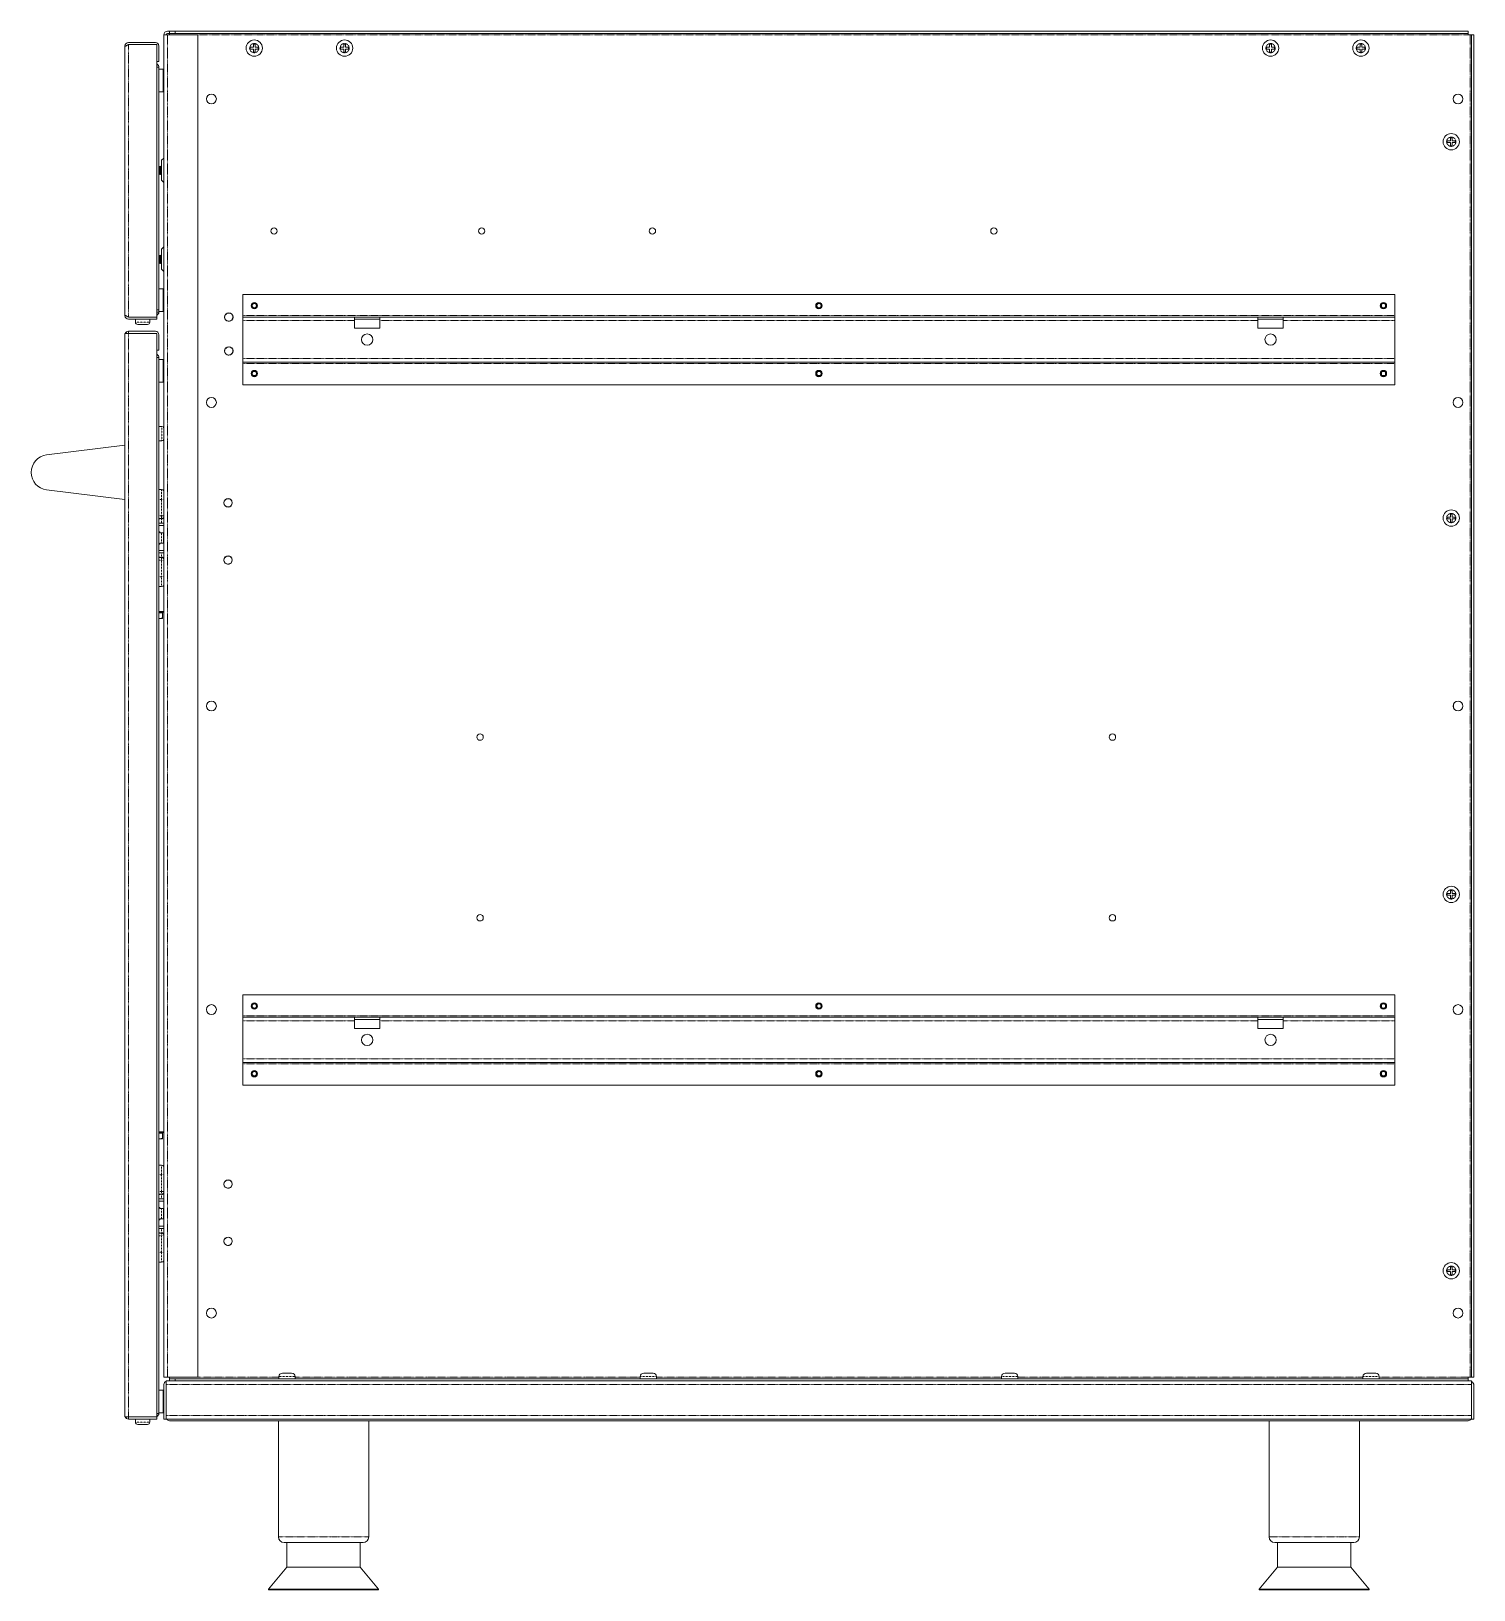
# Model space of a CAD drawing. Header units: millimetres. Extents: x 27602 to 523849, y 322139 to 568360.
# Drawn here: x 382146 to 414085, y 396533 to 431033 of the extents above; entities that cross this region are included whole.
import ezdxf

# ---------------------------------------------------------------- set-up
doc = ezdxf.new("R2010")
doc.units = ezdxf.units.MM
doc.linetypes.add('PHANTOM', pattern=[20, 10, -2, 2, -2, 2, -2])

msp = doc.modelspace()

# ---------------------------------------------------------------- linework, layer by layer
at = {"color": 7, "lineweight": 13, "ltscale": 0.03937}
for p, q in [((385085, 401237), (385085, 430954)), ((385335, 431033), (413960, 431033)), ((385335, 430985), (413960, 430985)), ((385835, 430954), (385835, 401237)), ((414037, 430954), (414037, 401237)), ((414085, 430954), (414085, 401237)), ((384223, 430704), (384223, 424737)), ((384926, 424706), (384926, 430735)), ((384973, 430235), (384973, 424865)), ((386835, 425206), (412335, 425206)), ((386835, 424706), (389304, 424706)), ((389866, 424706), (409304, 424706)), ((409866, 424706), (412335, 424706)), ((386835, 423785), (386835, 424627)), ((412335, 423785), (412335, 424627)), ((384223, 424313), (384223, 400391)), ((384926, 424344), (384926, 400360)), ((384973, 423813), (384973, 400439)), ((386835, 423706), (412335, 423706)), ((386835, 423206), (412335, 423206)), ((382489, 421654), (384223, 421867)), ((384223, 421867), (384223, 420667)), ((384223, 420667), (382489, 420880)), ((386835, 409706), (412335, 409706)), ((386835, 409206), (389304, 409206)), ((389866, 409206), (409304, 409206)), ((409866, 409206), (412335, 409206)), ((386835, 408285), (386835, 409127)), ((412335, 408285), (412335, 409127)), ((386835, 408206), (412335, 408206)), ((386835, 407706), (412335, 407706)), ((385164, 401158), (413989, 401158)), ((385335, 401206), (413960, 401206)), ((385335, 401158), (413960, 401158)), ((385133, 400312), (414037, 400312)), ((385212, 400277), (413958, 400277)), ((387620, 397703), (387620, 400277)), ((389620, 397703), (389620, 400277)), ((409551, 397703), (409551, 400277)), ((411551, 397703), (411551, 400277)), ((387745, 397578), (389495, 397578)), ((409676, 397578), (411426, 397578)), ((387807, 397033), (388620, 397033)), ((388620, 397033), (389432, 397033)), ((409738, 397033), (410551, 397033)), ((410551, 397033), (411363, 397033)), ((387401, 396549), (388620, 396549)), ((387401, 396533), (388620, 396533)), ((388620, 396549), (389838, 396549)), ((388620, 396533), (389838, 396533)), ((409332, 396549), (410551, 396549)), ((409332, 396533), (410551, 396533)), ((410551, 396549), (411769, 396549)), ((410551, 396533), (411769, 396533))]:
    msp.add_line(p, q, dxfattribs=at)
at = {"color": 7, "lineweight": 13, "ltscale": 0.001975}
for p, q in [((385085, 430954), (385164, 430954)), ((386835, 424706), (386835, 424627)), ((389304, 424706), (389304, 424627)), ((389866, 424706), (389866, 424627)), ((409304, 424706), (409304, 424627)), ((409866, 424706), (409866, 424627)), ((412335, 424706), (412335, 424627)), ((384302, 424344), (384223, 424344)), ((386835, 423785), (386835, 423706)), ((412335, 423706), (412335, 423785)), ((386835, 409206), (386835, 409127)), ((389304, 409206), (389304, 409127)), ((389866, 409206), (389866, 409127)), ((409304, 409206), (409304, 409127)), ((409866, 409206), (409866, 409127)), ((412335, 409206), (412335, 409127)), ((386835, 408285), (386835, 408206)), ((412335, 408206), (412335, 408285)), ((385085, 401237), (385164, 401237)), ((385133, 401158), (385133, 401079)), ((414037, 401158), (414037, 401079)), ((384302, 400360), (384223, 400360)), ((385133, 400391), (385133, 400312)), ((385133, 400391), (385133, 400312)), ((414037, 400391), (414037, 400312))]:
    msp.add_line(p, q, dxfattribs=at)
at = {"color": 7, "lineweight": 13, "ltscale": 0.00115}
for p, q in [((385210, 431033), (385164, 431033)), ((385210, 430985), (385164, 430985)), ((414006, 430954), (413960, 430954)), ((414006, 401237), (413960, 401237))]:
    msp.add_line(p, q, dxfattribs=at)
at = {"color": 7, "linetype": 'PHANTOM', "lineweight": 13, "ltscale": 0.03937}
for p, q in [((385164, 401237), (385164, 430954)), ((385210, 430954), (413960, 430954)), ((414006, 401237), (414006, 430954)), ((384302, 430735), (384302, 424706)), ((386835, 424737), (412335, 424737)), ((386835, 424627), (389304, 424627)), ((389866, 424627), (409304, 424627)), ((409866, 424627), (412335, 424627)), ((384302, 424344), (384302, 400360)), ((386835, 423785), (412335, 423785)), ((386835, 423675), (412335, 423675)), ((386835, 409237), (412335, 409237)), ((386835, 409127), (389304, 409127)), ((389866, 409127), (409304, 409127)), ((409866, 409127), (412335, 409127)), ((386835, 408285), (412335, 408285)), ((386835, 408175), (412335, 408175)), ((385835, 401237), (387631, 401237)), ((387991, 401237), (395631, 401237)), ((395991, 401237), (403631, 401237)), ((403991, 401237), (411631, 401237)), ((411991, 401237), (413960, 401237)), ((385133, 401079), (414037, 401079)), ((385133, 400391), (414037, 400391)), ((387620, 397703), (389620, 397703)), ((409551, 397703), (411551, 397703))]:
    msp.add_line(p, q, dxfattribs=at)
at = {"color": 7, "lineweight": 13, "ltscale": 0.016775}
for p, q in [((385164, 430954), (385835, 430954)), ((385835, 401237), (385164, 401237))]:
    msp.add_line(p, q, dxfattribs=at)
at = {"color": 7, "lineweight": 13, "ltscale": 0.003125}
for p, q in [((385210, 431033), (385335, 431033)), ((385210, 430985), (385335, 430985)), ((385335, 401206), (385210, 401206)), ((385335, 401158), (385210, 401158))]:
    msp.add_line(p, q, dxfattribs=at)
at = {"color": 7, "lineweight": 13, "ltscale": 0.0012}
for p, q in [((385210, 431033), (385210, 430985)), ((385335, 431033), (385335, 430985)), ((413960, 431033), (413960, 430985)), ((414085, 430954), (414037, 430954)), ((384926, 430360), (384974, 430360)), ((384926, 424658), (384926, 424706)), ((384973, 424817), (384973, 424865)), ((384302, 424392), (384302, 424344)), ((384926, 423969), (384974, 423969)), ((414085, 401237), (414037, 401237)), ((385210, 401158), (385210, 401206)), ((385335, 401158), (385335, 401206)), ((413960, 401158), (413960, 401206)), ((413989, 401158), (414037, 401158)), ((413989, 401158), (414037, 401158)), ((384302, 400312), (384302, 400360)), ((384926, 400312), (384926, 400360)), ((385133, 400312), (385085, 400312)), ((414037, 400312), (414085, 400312))]:
    msp.add_line(p, q, dxfattribs=at)
at = {"color": 7, "lineweight": 13, "ltscale": 0.000774954}
for p, q in [((385210, 430985), (385210, 430954)), ((413006, 431033), (413037, 431033)), ((413960, 430985), (413960, 430954)), ((414037, 430954), (414006, 430954)), ((384223, 424344), (384223, 424313)), ((384223, 424344), (384223, 424313)), ((386835, 423675), (386835, 423706)), ((412335, 423675), (412335, 423706)), ((414037, 401237), (414006, 401237))]:
    msp.add_line(p, q, dxfattribs=at)
at = {"color": 7, "lineweight": 13, "ltscale": 0.000775014}
for p, q in [((385664, 431033), (385633, 431033)), ((386835, 424706), (386835, 424737)), ((412335, 424706), (412335, 424737)), ((386835, 409206), (386835, 409237)), ((412335, 409206), (412335, 409237)), ((385133, 401158), (385164, 401158)), ((385133, 401158), (385164, 401158))]:
    msp.add_line(p, q, dxfattribs=at)
at = {"color": 7, "lineweight": 13, "ltscale": 3.16604e-05}
msp.add_line((385931, 431033), (385929, 431033), dxfattribs=at)
at = {"color": 7, "lineweight": 13, "ltscale": 4.68615e-06}
msp.add_line((390320, 431033), (390320, 431033), dxfattribs=at)
at = {"color": 7, "lineweight": 13, "ltscale": 2.88365e-05}
msp.add_line((412740, 431033), (412741, 431033), dxfattribs=at)
at = {"color": 7, "lineweight": 13, "ltscale": 0.001925}
msp.add_line((413960, 430954), (414037, 430954), dxfattribs=at)
at = {"color": 7, "lineweight": 13, "ltscale": 0.000426766}
for p, q in [((384223, 430704), (384240, 430704)), ((384223, 424737), (384240, 424737)), ((384973, 400439), (384956, 400439))]:
    msp.add_line(p, q, dxfattribs=at)
at = {"color": 7, "lineweight": 13, "ltscale": 0.014813}
for p, q in [((384302, 430783), (384895, 430783)), ((384302, 430735), (384895, 430735)), ((384895, 424392), (384302, 424392)), ((384895, 424344), (384302, 424344))]:
    msp.add_line(p, q, dxfattribs=at)
at = {"color": 7, "lineweight": 13, "ltscale": 0.015588}
for p, q in [((384302, 430735), (384926, 430735)), ((384926, 424706), (384302, 424706)), ((384926, 424658), (384302, 424658)), ((384302, 424344), (384926, 424344)), ((384302, 400360), (384926, 400360)), ((384302, 400312), (384926, 400312))]:
    msp.add_line(p, q, dxfattribs=at)
at = {"color": 7, "lineweight": 13, "ltscale": 0.0086}
for p, q in [((384974, 430704), (384974, 430360)), ((384974, 424313), (384974, 423969))]:
    msp.add_line(p, q, dxfattribs=at)
at = {"color": 7, "lineweight": 13, "ltscale": 0.000999991}
for p, q in [((386998, 430678), (386998, 430638)), ((387173, 430638), (387173, 430678)), ((388998, 430678), (388998, 430638)), ((389105, 430746), (389065, 430746)), ((389065, 430571), (389105, 430571)), ((389173, 430638), (389173, 430678)), ((409498, 430678), (409498, 430638)), ((409673, 430638), (409673, 430678)), ((411498, 430678), (411498, 430638)), ((411605, 430746), (411565, 430746)), ((411565, 430571), (411605, 430571)), ((411673, 430638), (411673, 430678)), ((413498, 428606), (413498, 428566)), ((413605, 428673), (413565, 428673)), ((413565, 428498), (413605, 428498)), ((413673, 428566), (413673, 428606)), ((413605, 420343), (413565, 420343)), ((413565, 420168), (413605, 420168)), ((413498, 411946), (413498, 411906)), ((413605, 412013), (413565, 412013)), ((413673, 411906), (413673, 411946)), ((413565, 411838), (413605, 411838)), ((413605, 403683), (413565, 403683)), ((413565, 403508), (413605, 403508))]:
    msp.add_line(p, q, dxfattribs=at)
at = {"color": 7, "lineweight": 13, "ltscale": 0.001687}
for p, q in [((387065, 430678), (386998, 430678)), ((386998, 430638), (387065, 430638)), ((387065, 430638), (387065, 430571)), ((387173, 430678), (387105, 430678)), ((387105, 430638), (387173, 430638)), ((387105, 430571), (387105, 430638)), ((389065, 430678), (388998, 430678)), ((388998, 430638), (389065, 430638)), ((389065, 430638), (389065, 430571)), ((389173, 430678), (389105, 430678)), ((389105, 430638), (389173, 430638)), ((389105, 430571), (389105, 430638)), ((409565, 430678), (409498, 430678)), ((409498, 430638), (409565, 430638)), ((409565, 430638), (409565, 430571)), ((409673, 430678), (409605, 430678)), ((409605, 430638), (409673, 430638)), ((409605, 430571), (409605, 430638)), ((411565, 430678), (411498, 430678)), ((411498, 430638), (411565, 430638)), ((411565, 430638), (411565, 430571)), ((411673, 430678), (411605, 430678)), ((411605, 430638), (411673, 430638)), ((411605, 430571), (411605, 430638)), ((413565, 428673), (413565, 428606)), ((413605, 428606), (413605, 428673)), ((413673, 428606), (413605, 428606)), ((413605, 428566), (413673, 428566)), ((413565, 420236), (413565, 420168)), ((413673, 420276), (413605, 420276)), ((413605, 420236), (413673, 420236)), ((413605, 420168), (413605, 420236)), ((413673, 411946), (413605, 411946)), ((413605, 411906), (413673, 411906)), ((413673, 403616), (413605, 403616)), ((413605, 403576), (413673, 403576))]:
    msp.add_line(p, q, dxfattribs=at)
at = {"color": 7, "lineweight": 13, "ltscale": 0.001688}
for p, q in [((387065, 430746), (387065, 430678)), ((387105, 430678), (387105, 430746)), ((389065, 430746), (389065, 430678)), ((389105, 430678), (389105, 430746)), ((409565, 430746), (409565, 430678)), ((409605, 430678), (409605, 430746)), ((411565, 430746), (411565, 430678)), ((411605, 430678), (411605, 430746)), ((413565, 428606), (413498, 428606)), ((413498, 428566), (413565, 428566)), ((413565, 428566), (413565, 428498)), ((413605, 428498), (413605, 428566)), ((413565, 420276), (413498, 420276)), ((413498, 420236), (413565, 420236)), ((413565, 420343), (413565, 420276)), ((413605, 420276), (413605, 420343)), ((413565, 411946), (413498, 411946)), ((413565, 412013), (413565, 411946)), ((413605, 411946), (413605, 412013)), ((413498, 411906), (413565, 411906)), ((413565, 411906), (413565, 411838)), ((413605, 411838), (413605, 411906)), ((413565, 403683), (413565, 403616)), ((413605, 403616), (413605, 403683)), ((413565, 403616), (413498, 403616)), ((413498, 403576), (413565, 403576)), ((413565, 403576), (413565, 403508)), ((413605, 403508), (413605, 403576))]:
    msp.add_line(p, q, dxfattribs=at)
at = {"color": 7, "lineweight": 13, "ltscale": 0.001}
for p, q in [((387105, 430746), (387065, 430746)), ((387065, 430571), (387105, 430571)), ((409605, 430746), (409565, 430746)), ((409565, 430571), (409605, 430571)), ((413498, 420276), (413498, 420236)), ((413673, 420236), (413673, 420276))]:
    msp.add_line(p, q, dxfattribs=at)
at = {"color": 7, "lineweight": 13, "ltscale": 0.001188}
for p, q in [((384973, 430235), (384926, 430235)), ((384926, 424865), (384973, 424865)), ((384973, 424817), (384926, 424817)), ((384973, 423813), (384926, 423813))]:
    msp.add_line(p, q, dxfattribs=at)
at = {"color": 7, "lineweight": 13, "ltscale": 0.002325}
for p, q in [((385066, 430190), (384973, 430190)), ((385066, 429690), (384973, 429690)), ((385066, 425331), (384973, 425331)), ((385066, 424831), (384973, 424831)), ((384973, 423767), (385066, 423767)), ((384973, 423267), (385066, 423267)), ((384973, 423267), (385066, 423267)), ((384973, 400954), (385066, 400954)), ((384973, 400454), (385066, 400454)), ((384973, 400454), (385066, 400454))]:
    msp.add_line(p, q, dxfattribs=at)
at = {"color": 7, "lineweight": 13, "ltscale": 0.00625}
for p, q in [((385066, 430190), (385066, 429940)), ((385066, 429690), (385066, 429940)), ((385066, 425331), (385066, 425081)), ((385066, 424831), (385066, 425081))]:
    msp.add_line(p, q, dxfattribs=at)
at = {"color": 7, "lineweight": 13, "ltscale": 0.001888}
for p, q in [((385028, 428176), (385085, 428226)), ((385028, 428176), (385085, 428226)), ((385028, 427732), (385085, 427683)), ((385028, 426207), (385085, 426257)), ((385028, 426207), (385085, 426257)), ((385028, 426207), (385085, 426257)), ((385028, 425763), (385085, 425714))]:
    msp.add_line(p, q, dxfattribs=at)
at = {"color": 7, "lineweight": 13, "ltscale": 0.005547}
for p, q in [((385028, 428176), (385028, 427954)), ((385028, 427732), (385028, 427954)), ((385028, 426207), (385028, 425985)), ((385028, 425763), (385028, 425985))]:
    msp.add_line(p, q, dxfattribs=at)
at = {"color": 7, "lineweight": 13, "ltscale": 1.24954e-05}
for p, q in [((384974, 428048), (384973, 428048)), ((384974, 426079), (384973, 426079))]:
    msp.add_line(p, q, dxfattribs=at)
at = {"color": 7, "lineweight": 13, "ltscale": 0.000463468}
msp.add_line((384982, 427861), (384973, 427877), dxfattribs=at)
at = {"color": 7, "lineweight": 13, "ltscale": 7.20712e-06}
msp.add_line((384974, 428048), (384974, 428048), dxfattribs=at)
at = {"color": 7, "lineweight": 13, "ltscale": 0.000501508}
for p, q in [((384984, 428031), (384974, 428048)), ((385028, 426062), (385018, 426079))]:
    msp.add_line(p, q, dxfattribs=at)
at = {"color": 7, "lineweight": 13, "ltscale": 7.1225e-06}
for p, q in [((384982, 427861), (384983, 427860)), ((385026, 427861), (385027, 427860)), ((384982, 425892), (384983, 425891)), ((385026, 425892), (385027, 425891))]:
    msp.add_line(p, q, dxfattribs=at)
at = {"color": 7, "lineweight": 13, "ltscale": 5.00416e-05}
for p, q in [((384985, 427860), (384983, 427860)), ((384985, 425891), (384983, 425891))]:
    msp.add_line(p, q, dxfattribs=at)
at = {"color": 7, "lineweight": 13, "ltscale": 0.000488669}
for p, q in [((384993, 428048), (384984, 428031)), ((384993, 426079), (384984, 426062))]:
    msp.add_line(p, q, dxfattribs=at)
at = {"color": 7, "lineweight": 13, "ltscale": 0.000487991}
for p, q in [((384995, 427877), (384985, 427861)), ((384995, 425908), (384985, 425892))]:
    msp.add_line(p, q, dxfattribs=at)
at = {"color": 7, "lineweight": 13, "ltscale": 7.82762e-06}
for p, q in [((384993, 428048), (384994, 428048)), ((384993, 426079), (384994, 426079))]:
    msp.add_line(p, q, dxfattribs=at)
at = {"color": 7, "lineweight": 13, "ltscale": 4.99815e-05}
for p, q in [((384996, 428048), (384994, 428048)), ((385007, 427860), (385005, 427860)), ((385018, 428048), (385016, 428048)), ((384996, 426079), (384994, 426079)), ((385018, 426079), (385016, 426079)), ((385007, 425891), (385005, 425891))]:
    msp.add_line(p, q, dxfattribs=at)
at = {"color": 7, "lineweight": 13, "ltscale": 0.00050156}
for p, q in [((385004, 427861), (384994, 427878)), ((385028, 428031), (385018, 428048)), ((384984, 426062), (384974, 426079)), ((385006, 426062), (384996, 426079))]:
    msp.add_line(p, q, dxfattribs=at)
at = {"color": 7, "lineweight": 13, "ltscale": 7.45426e-06}
for p, q in [((384996, 428048), (384996, 428048)), ((384996, 426079), (384996, 426079))]:
    msp.add_line(p, q, dxfattribs=at)
at = {"color": 7, "lineweight": 13, "ltscale": 0.000501612}
for p, q in [((385006, 428031), (384996, 428048)), ((385004, 425892), (384994, 425909))]:
    msp.add_line(p, q, dxfattribs=at)
at = {"color": 7, "lineweight": 13, "ltscale": 7.03789e-06}
for p, q in [((385004, 427861), (385005, 427860)), ((385004, 425892), (385005, 425891))]:
    msp.add_line(p, q, dxfattribs=at)
at = {"color": 7, "lineweight": 13, "ltscale": 0.000488267}
msp.add_line((385015, 428048), (385006, 428031), dxfattribs=at)
at = {"color": 7, "lineweight": 13, "ltscale": 0.000488147}
for p, q in [((385017, 427877), (385007, 427861)), ((385017, 425908), (385007, 425892))]:
    msp.add_line(p, q, dxfattribs=at)
at = {"color": 7, "lineweight": 13, "ltscale": 8.12244e-06}
msp.add_line((385007, 427861), (385007, 427860), dxfattribs=at)
at = {"color": 7, "lineweight": 13, "ltscale": 7.91245e-06}
for p, q in [((385015, 428048), (385016, 428048)), ((385018, 428048), (385018, 428048)), ((385015, 426079), (385016, 426079)), ((385018, 426079), (385018, 426079))]:
    msp.add_line(p, q, dxfattribs=at)
at = {"color": 7, "lineweight": 13, "ltscale": 0.000501552}
msp.add_line((385026, 427861), (385016, 427878), dxfattribs=at)
at = {"color": 7, "lineweight": 13, "ltscale": 3.74862e-05}
for p, q in [((385028, 427860), (385027, 427860)), ((385028, 425891), (385027, 425891))]:
    msp.add_line(p, q, dxfattribs=at)
at = {"color": 7, "lineweight": 13, "ltscale": 2.47087e-05}
msp.add_line((385028, 428032), (385028, 428031), dxfattribs=at)
at = {"color": 7, "lineweight": 13, "ltscale": 1.49723e-05}
msp.add_line((385028, 428030), (385028, 428031), dxfattribs=at)
at = {"color": 7, "lineweight": 13, "ltscale": 7.24583e-06}
msp.add_line((384974, 426079), (384974, 426079), dxfattribs=at)
at = {"color": 7, "lineweight": 13, "ltscale": 0.000488215}
msp.add_line((385015, 426079), (385006, 426062), dxfattribs=at)
at = {"color": 7, "lineweight": 13, "ltscale": 0.000463386}
msp.add_line((384982, 425892), (384973, 425908), dxfattribs=at)
at = {"color": 7, "lineweight": 13, "ltscale": 8.08213e-06}
msp.add_line((385007, 425892), (385007, 425891), dxfattribs=at)
at = {"color": 7, "lineweight": 13, "ltscale": 0.0005015}
msp.add_line((385026, 425892), (385016, 425909), dxfattribs=at)
at = {"color": 7, "lineweight": 13, "ltscale": 2.47608e-05}
msp.add_line((385028, 426063), (385028, 426062), dxfattribs=at)
at = {"color": 7, "lineweight": 13, "ltscale": 1.50277e-05}
msp.add_line((385028, 426061), (385028, 426062), dxfattribs=at)
at = {"color": 7, "lineweight": 13, "ltscale": 0.011725}
for p, q in [((386835, 424737), (386835, 425206)), ((412335, 424737), (412335, 425206)), ((386835, 423206), (386835, 423675)), ((412335, 423206), (412335, 423675)), ((386835, 409237), (386835, 409706)), ((412335, 409237), (412335, 409706)), ((386835, 407706), (386835, 408175)), ((412335, 407706), (412335, 408175))]:
    msp.add_line(p, q, dxfattribs=at)
at = {"color": 7, "lineweight": 13, "ltscale": 0.000171031}
msp.add_line((384223, 424737), (384230, 424737), dxfattribs=at)
at = {"color": 7, "lineweight": 13, "ltscale": 0.000184827}
for p, q in [((386452, 424768), (386457, 424763)), ((386452, 424018), (386457, 424013)), ((386434, 420657), (386440, 420652)), ((386434, 419390), (386440, 419385)), ((386434, 405577), (386440, 405572)), ((386434, 404310), (386440, 404305))]:
    msp.add_line(p, q, dxfattribs=at)
at = {"color": 7, "lineweight": 13, "ltscale": 0.014063}
for p, q in [((389866, 424706), (389304, 424706)), ((409866, 424706), (409304, 424706)), ((389866, 424658), (389304, 424658)), ((389866, 424456), (389304, 424456)), ((409866, 424658), (409304, 424658)), ((409866, 424456), (409304, 424456)), ((389866, 409206), (389304, 409206)), ((409866, 409206), (409304, 409206)), ((389866, 409158), (389304, 409158)), ((389866, 408956), (389304, 408956)), ((409866, 409158), (409304, 409158)), ((409866, 408956), (409304, 408956))]:
    msp.add_line(p, q, dxfattribs=at)
at = {"color": 7, "lineweight": 13, "ltscale": 0.000726774}
msp.add_line((384240, 424362), (384263, 424344), dxfattribs=at)
at = {"color": 7, "lineweight": 13, "ltscale": 0.00165}
for p, q in [((384454, 424658), (384454, 424592)), ((384773, 424658), (384773, 424592)), ((384973, 422285), (385039, 422285)), ((384973, 421966), (385039, 421966)), ((384454, 400312), (384454, 400246)), ((384773, 400312), (384773, 400246))]:
    msp.add_line(p, q, dxfattribs=at)
at = {"color": 7, "linetype": 'PHANTOM', "lineweight": 13, "ltscale": 0.003987}
for p, q in [((384454, 424592), (384613, 424592)), ((384454, 400246), (384613, 400246))]:
    msp.add_line(p, q, dxfattribs=at)
at = {"color": 7, "lineweight": 13, "ltscale": 0.002737}
for p, q in [((384504, 424542), (384613, 424542)), ((384504, 400196), (384613, 400196))]:
    msp.add_line(p, q, dxfattribs=at)
at = {"color": 7, "linetype": 'PHANTOM', "lineweight": 13, "ltscale": 2.93762e-05}
for p, q in [((384613, 424592), (384614, 424592)), ((384613, 400246), (384614, 400246))]:
    msp.add_line(p, q, dxfattribs=at)
at = {"color": 7, "lineweight": 13, "ltscale": 2.01849e-05}
for p, q in [((384613, 424542), (384614, 424542)), ((384613, 400196), (384614, 400196))]:
    msp.add_line(p, q, dxfattribs=at)
at = {"color": 7, "linetype": 'PHANTOM', "lineweight": 13, "ltscale": 0.003958}
for p, q in [((384614, 424592), (384773, 424592)), ((384614, 400246), (384773, 400246))]:
    msp.add_line(p, q, dxfattribs=at)
at = {"color": 7, "lineweight": 13, "ltscale": 0.002717}
for p, q in [((384614, 424542), (384723, 424542)), ((384614, 400196), (384723, 400196))]:
    msp.add_line(p, q, dxfattribs=at)
at = {"color": 7, "lineweight": 13, "ltscale": 0.004275}
for p, q in [((389304, 424627), (389304, 424456)), ((389866, 424627), (389866, 424456)), ((409304, 424627), (409304, 424456)), ((409866, 424627), (409866, 424456)), ((389304, 409127), (389304, 408956)), ((389866, 409127), (389866, 408956)), ((409304, 409127), (409304, 408956)), ((409866, 409127), (409866, 408956))]:
    msp.add_line(p, q, dxfattribs=at)
at = {"color": 7, "lineweight": 13, "ltscale": 0.0125}
for p, q in [((385066, 423767), (385066, 423267)), ((385066, 400954), (385066, 400454))]:
    msp.add_line(p, q, dxfattribs=at)
at = {"color": 7, "linetype": 'PHANTOM', "lineweight": 13, "ltscale": 0.007975}
msp.add_line((385039, 421966), (385039, 422285), dxfattribs=at)
at = {"color": 7, "lineweight": 13, "ltscale": 0.001487}
for p, q in [((384973, 420888), (385033, 420888)), ((384973, 420243), (385033, 420243)), ((385033, 419383), (384973, 419383)), ((384973, 418738), (385033, 418738)), ((384973, 405935), (385033, 405935)), ((384973, 405290), (385033, 405290)), ((385033, 404430), (384973, 404430)), ((384973, 403785), (385033, 403785))]:
    msp.add_line(p, q, dxfattribs=at)
at = {"color": 7, "linetype": 'PHANTOM', "lineweight": 13, "ltscale": 0.001487}
for p, q in [((384973, 420669), (385033, 420669)), ((384973, 420306), (385033, 420306)), ((385033, 420236), (384973, 420236)), ((385033, 419390), (384973, 419390)), ((385033, 419321), (384973, 419321)), ((384973, 418957), (385033, 418957)), ((384973, 405717), (385033, 405717)), ((384973, 405353), (385033, 405353)), ((385033, 405283), (384973, 405283)), ((385033, 404438), (384973, 404438)), ((385033, 404368), (384973, 404368)), ((384973, 404004), (385033, 404004))]:
    msp.add_line(p, q, dxfattribs=at)
at = {"color": 7, "linetype": 'PHANTOM', "lineweight": 13, "ltscale": 0.005469}
for p, q in [((385033, 420669), (385033, 420888)), ((385033, 418738), (385033, 418957)), ((385033, 405717), (385033, 405935)), ((385033, 403785), (385033, 404004))]:
    msp.add_line(p, q, dxfattribs=at)
at = {"color": 7, "linetype": 'PHANTOM', "lineweight": 13, "ltscale": 0.009094}
for p, q in [((385033, 420669), (385033, 420306)), ((385033, 419321), (385033, 418957)), ((385033, 405717), (385033, 405353)), ((385033, 404368), (385033, 404004))]:
    msp.add_line(p, q, dxfattribs=at)
at = {"color": 7, "linetype": 'PHANTOM', "lineweight": 13, "ltscale": 0.001313}
for p, q in [((385033, 420669), (385085, 420669)), ((385085, 420306), (385033, 420306)), ((385033, 419321), (385085, 419321)), ((385033, 418957), (385085, 418957)), ((385033, 405717), (385085, 405717)), ((385085, 405353), (385033, 405353)), ((385033, 404368), (385085, 404368)), ((385033, 404004), (385085, 404004))]:
    msp.add_line(p, q, dxfattribs=at)
at = {"color": 7, "linetype": 'PHANTOM', "lineweight": 13, "ltscale": 0.001562}
msp.add_line((385033, 420243), (385033, 420306), dxfattribs=at)
at = {"color": 7, "linetype": 'PHANTOM', "lineweight": 13, "ltscale": 0.000183045}
msp.add_line((385033, 420243), (385033, 420236), dxfattribs=at)
at = {"color": 7, "linetype": 'PHANTOM', "lineweight": 13, "ltscale": 0.002367}
for p, q in [((385033, 420236), (385033, 420141)), ((385033, 419485), (385033, 419390)), ((385033, 405283), (385033, 405188)), ((385033, 404532), (385033, 404438))]:
    msp.add_line(p, q, dxfattribs=at)
at = {"color": 7, "lineweight": 13, "ltscale": 0.0028}
for p, q in [((385085, 420141), (384973, 420141)), ((384973, 420091), (385085, 420091)), ((385085, 419535), (384973, 419535)), ((385085, 419485), (384973, 419485)), ((385085, 405188), (384973, 405188)), ((384973, 405138), (385085, 405138)), ((385085, 404582), (384973, 404582)), ((385085, 404532), (384973, 404532))]:
    msp.add_line(p, q, dxfattribs=at)
at = {"color": 7, "lineweight": 13, "ltscale": 0.000483956}
for p, q in [((384973, 419948), (384992, 419948)), ((384992, 419678), (384973, 419678)), ((384973, 404995), (384992, 404995)), ((384992, 404725), (384973, 404725))]:
    msp.add_line(p, q, dxfattribs=at)
at = {"color": 7, "lineweight": 13, "ltscale": 0.000524986}
msp.add_line((384992, 419948), (384992, 419927), dxfattribs=at)
at = {"color": 7, "lineweight": 13, "ltscale": 0.00207}
for p, q in [((384992, 419927), (385075, 419927)), ((385075, 419699), (384992, 419699)), ((384992, 404974), (385075, 404974)), ((385075, 404746), (384992, 404746))]:
    msp.add_line(p, q, dxfattribs=at)
at = {"color": 7, "linetype": 'PHANTOM', "lineweight": 13, "ltscale": 0.0057}
for p, q in [((385033, 419927), (385033, 419699)), ((385033, 404974), (385033, 404746))]:
    msp.add_line(p, q, dxfattribs=at)
at = {"color": 7, "lineweight": 13, "ltscale": 0.0057}
for p, q in [((385075, 419927), (385075, 419699)), ((385075, 404974), (385075, 404746))]:
    msp.add_line(p, q, dxfattribs=at)
at = {"color": 7, "lineweight": 13, "ltscale": 0.000525016}
msp.add_line((384992, 419699), (384992, 419678), dxfattribs=at)
at = {"color": 7, "linetype": 'PHANTOM', "lineweight": 13, "ltscale": 0.000183015}
msp.add_line((385033, 419390), (385033, 419383), dxfattribs=at)
at = {"color": 7, "linetype": 'PHANTOM', "lineweight": 13, "ltscale": 0.001563}
for p, q in [((385033, 419383), (385033, 419321)), ((385033, 405290), (385033, 405353)), ((385033, 404430), (385033, 404368))]:
    msp.add_line(p, q, dxfattribs=at)
at = {"color": 7, "lineweight": 13, "ltscale": 0.000494529}
for p, q in [((384973, 418190), (384993, 418190)), ((384973, 406673), (384993, 406673))]:
    msp.add_line(p, q, dxfattribs=at)
at = {"color": 7, "lineweight": 13, "ltscale": 0.001437}
for p, q in [((384973, 418163), (385031, 418163)), ((384973, 406646), (385031, 406646))]:
    msp.add_line(p, q, dxfattribs=at)
at = {"color": 7, "lineweight": 13, "ltscale": 0.002097}
for p, q in [((385057, 418159), (384973, 418159)), ((385057, 406642), (384973, 406642))]:
    msp.add_line(p, q, dxfattribs=at)
at = {"color": 7, "lineweight": 13, "ltscale": 9.84612e-05}
msp.add_line((384987, 418163), (384987, 418159), dxfattribs=at)
at = {"color": 7, "lineweight": 13, "ltscale": 0.000871793}
for p, q in [((384993, 418190), (385028, 418190)), ((384993, 406673), (385028, 406673))]:
    msp.add_line(p, q, dxfattribs=at)
at = {"color": 7, "lineweight": 13, "ltscale": 6.90857e-06}
for p, q in [((384993, 418190), (384993, 418190)), ((384993, 406673), (384993, 406673))]:
    msp.add_line(p, q, dxfattribs=at)
at = {"color": 7, "lineweight": 13, "ltscale": 0.000870592}
for p, q in [((384996, 418174), (385031, 418174)), ((384996, 406657), (385031, 406657))]:
    msp.add_line(p, q, dxfattribs=at)
at = {"color": 7, "lineweight": 13, "ltscale": 0.000885819}
msp.add_line((385031, 418163), (385065, 418172), dxfattribs=at)
at = {"color": 7, "lineweight": 13, "ltscale": 0.000517477}
for p, q in [((385039, 418190), (385059, 418190)), ((385039, 406673), (385059, 406673))]:
    msp.add_line(p, q, dxfattribs=at)
at = {"color": 7, "lineweight": 13, "ltscale": 7.01775e-05}
msp.add_line((385049, 418188), (385046, 418187), dxfattribs=at)
at = {"color": 7, "lineweight": 13, "ltscale": 0.000149658}
msp.add_line((385046, 418170), (385052, 418171), dxfattribs=at)
at = {"color": 7, "linetype": 'PHANTOM', "lineweight": 13, "ltscale": 0.000416747}
msp.add_line((385052, 418171), (385049, 418188), dxfattribs=at)
at = {"color": 7, "lineweight": 13, "ltscale": 0.002815}
for p, q in [((385057, 418046), (385057, 418159)), ((385057, 406529), (385057, 406642))]:
    msp.add_line(p, q, dxfattribs=at)
at = {"color": 7, "lineweight": 13, "ltscale": 0.00021903}
for p, q in [((385059, 418190), (385068, 418190)), ((385059, 406673), (385068, 406673))]:
    msp.add_line(p, q, dxfattribs=at)
at = {"color": 7, "lineweight": 13, "ltscale": 1.98267e-06}
msp.add_line((385059, 418190), (385059, 418190), dxfattribs=at)
at = {"color": 7, "linetype": 'PHANTOM', "lineweight": 13, "ltscale": 0.000415368}
msp.add_line((385059, 418190), (385064, 418174), dxfattribs=at)
at = {"color": 7, "lineweight": 13, "ltscale": 0.000218789}
for p, q in [((385064, 418174), (385072, 418174)), ((385064, 406657), (385072, 406657))]:
    msp.add_line(p, q, dxfattribs=at)
at = {"color": 7, "lineweight": 13, "ltscale": 0.000195112}
for p, q in [((385072, 418174), (385065, 418172)), ((385072, 406657), (385065, 406655))]:
    msp.add_line(p, q, dxfattribs=at)
at = {"color": 7, "linetype": 'PHANTOM', "lineweight": 13, "ltscale": 0.000415307}
msp.add_line((385072, 418174), (385068, 418190), dxfattribs=at)
at = {"color": 7, "lineweight": 13, "ltscale": 0.000415293}
msp.add_line((385072, 418174), (385068, 418190), dxfattribs=at)
at = {"color": 7, "lineweight": 13, "ltscale": 0.002092}
for p, q in [((384973, 418034), (385057, 418034)), ((384973, 406517), (385057, 406517))]:
    msp.add_line(p, q, dxfattribs=at)
at = {"color": 7, "lineweight": 13, "ltscale": 0.000309982}
msp.add_line((385057, 418034), (385057, 418046), dxfattribs=at)
at = {"color": 7, "lineweight": 13, "ltscale": 0.001921}
msp.add_line((413633, 416057), (413633, 416134), dxfattribs=at)
at = {"color": 7, "lineweight": 13, "ltscale": 0.000774999}
for p, q in [((386835, 408175), (386835, 408206)), ((412335, 408175), (412335, 408206)), ((385210, 401237), (385210, 401206)), ((413960, 401237), (413960, 401206)), ((384223, 400391), (384223, 400360)), ((384223, 400391), (384223, 400360))]:
    msp.add_line(p, q, dxfattribs=at)
at = {"color": 7, "lineweight": 13, "ltscale": 9.84462e-05}
msp.add_line((384987, 406646), (384987, 406642), dxfattribs=at)
at = {"color": 7, "lineweight": 13, "ltscale": 0.000885815}
msp.add_line((385031, 406646), (385065, 406655), dxfattribs=at)
at = {"color": 7, "lineweight": 13, "ltscale": 7.01812e-05}
msp.add_line((385049, 406671), (385046, 406670), dxfattribs=at)
at = {"color": 7, "lineweight": 13, "ltscale": 0.000149655}
msp.add_line((385046, 406653), (385052, 406655), dxfattribs=at)
at = {"color": 7, "linetype": 'PHANTOM', "lineweight": 13, "ltscale": 0.000416777}
msp.add_line((385052, 406655), (385049, 406671), dxfattribs=at)
at = {"color": 7, "lineweight": 13, "ltscale": 0.000309967}
msp.add_line((385057, 406517), (385057, 406529), dxfattribs=at)
at = {"color": 7, "lineweight": 13, "ltscale": 1.9825e-06}
msp.add_line((385059, 406673), (385059, 406673), dxfattribs=at)
at = {"color": 7, "linetype": 'PHANTOM', "lineweight": 13, "ltscale": 0.000415354}
msp.add_line((385059, 406673), (385064, 406657), dxfattribs=at)
at = {"color": 7, "linetype": 'PHANTOM', "lineweight": 13, "ltscale": 0.000415292}
msp.add_line((385072, 406657), (385068, 406673), dxfattribs=at)
at = {"color": 7, "lineweight": 13, "ltscale": 0.000415322}
msp.add_line((385072, 406657), (385068, 406673), dxfattribs=at)
at = {"color": 7, "linetype": 'PHANTOM', "lineweight": 13, "ltscale": 0.000183023}
msp.add_line((385033, 405290), (385033, 405283), dxfattribs=at)
at = {"color": 7, "lineweight": 13, "ltscale": 0.000524994}
for p, q in [((384992, 404995), (384992, 404974)), ((384992, 404746), (384992, 404725))]:
    msp.add_line(p, q, dxfattribs=at)
at = {"color": 7, "linetype": 'PHANTOM', "lineweight": 13, "ltscale": 0.00018303}
msp.add_line((385033, 404438), (385033, 404430), dxfattribs=at)
at = {"color": 7, "lineweight": 13, "ltscale": 0.000999999}
for p, q in [((413498, 403616), (413498, 403576)), ((413673, 403576), (413673, 403616))]:
    msp.add_line(p, q, dxfattribs=at)
at = {"color": 7, "linetype": 'PHANTOM', "lineweight": 13, "ltscale": 0.004469}
for p, q in [((387810, 401253), (387631, 401253)), ((395810, 401253), (395631, 401253)), ((403810, 401253), (403631, 401253)), ((411810, 401253), (411631, 401253))]:
    msp.add_line(p, q, dxfattribs=at)
at = {"color": 7, "lineweight": 13, "ltscale": 0.001175}
for p, q in [((387631, 401206), (387631, 401253)), ((387991, 401206), (387991, 401253)), ((395631, 401206), (395631, 401253)), ((395991, 401206), (395991, 401253)), ((403631, 401206), (403631, 401253)), ((403991, 401206), (403991, 401253)), ((411631, 401206), (411631, 401253)), ((411991, 401206), (411991, 401253))]:
    msp.add_line(p, q, dxfattribs=at)
at = {"color": 7, "lineweight": 13, "ltscale": 0.002532}
for p, q in [((387810, 401331), (387709, 401331)), ((395810, 401331), (395709, 401331)), ((403810, 401331), (403709, 401331)), ((411810, 401331), (411709, 401331))]:
    msp.add_line(p, q, dxfattribs=at)
at = {"color": 7, "lineweight": 13, "ltscale": 1.75416e-05}
for p, q in [((387811, 401331), (387810, 401331)), ((395811, 401331), (395810, 401331)), ((411811, 401331), (411810, 401331))]:
    msp.add_line(p, q, dxfattribs=at)
at = {"color": 7, "linetype": 'PHANTOM', "lineweight": 13, "ltscale": 3.09982e-05}
for p, q in [((387811, 401253), (387810, 401253)), ((395811, 401253), (395810, 401253)), ((403811, 401253), (403810, 401253)), ((411811, 401253), (411810, 401253))]:
    msp.add_line(p, q, dxfattribs=at)
at = {"color": 7, "lineweight": 13, "ltscale": 0.00255}
for p, q in [((387913, 401331), (387811, 401331)), ((395913, 401331), (395811, 401331)), ((403913, 401331), (403811, 401331)), ((411913, 401331), (411811, 401331))]:
    msp.add_line(p, q, dxfattribs=at)
at = {"color": 7, "linetype": 'PHANTOM', "lineweight": 13, "ltscale": 0.0045}
for p, q in [((387991, 401253), (387811, 401253)), ((395991, 401253), (395811, 401253)), ((403991, 401253), (403811, 401253)), ((411991, 401253), (411811, 401253))]:
    msp.add_line(p, q, dxfattribs=at)
at = {"color": 7, "lineweight": 13, "ltscale": 1.76617e-05}
msp.add_line((403811, 401331), (403810, 401331), dxfattribs=at)
at = {"color": 7, "lineweight": 13, "ltscale": 0.019175}
msp.add_line((385085, 401079), (385085, 400312), dxfattribs=at)
at = {"color": 7, "lineweight": 13, "ltscale": 0.0172}
for p, q in [((385133, 400391), (385133, 401079)), ((414037, 400391), (414037, 401079))]:
    msp.add_line(p, q, dxfattribs=at)
at = {"color": 7, "lineweight": 13, "ltscale": 0.0045}
for p, q in [((387811, 401206), (387631, 401206)), ((387991, 401206), (387811, 401206)), ((395811, 401206), (395631, 401206)), ((395991, 401206), (395811, 401206)), ((403811, 401206), (403631, 401206)), ((403991, 401206), (403811, 401206)), ((411811, 401206), (411631, 401206)), ((411991, 401206), (411811, 401206))]:
    msp.add_line(p, q, dxfattribs=at)
at = {"color": 7, "lineweight": 13, "ltscale": 0.01875}
msp.add_line((414085, 401062), (414085, 400312), dxfattribs=at)
at = {"color": 7, "lineweight": 13, "ltscale": 0.000726765}
msp.add_line((384263, 400360), (384240, 400342), dxfattribs=at)
at = {"color": 7, "lineweight": 13, "ltscale": 0.00017055}
msp.add_line((384973, 400439), (384966, 400439), dxfattribs=at)
at = {"color": 7, "linetype": 'PHANTOM', "lineweight": 13, "ltscale": 9.61184e-07}
msp.add_line((387620, 397703), (387620, 397703), dxfattribs=at)
at = {"color": 7, "lineweight": 13, "ltscale": 0.013625}
for p, q in [((387807, 397578), (387807, 397033)), ((389432, 397578), (389432, 397033)), ((409738, 397578), (409738, 397033)), ((411363, 397578), (411363, 397033))]:
    msp.add_line(p, q, dxfattribs=at)
at = {"color": 7, "linetype": 'PHANTOM', "lineweight": 13, "ltscale": 1.08133e-06}
msp.add_line((409551, 397703), (409551, 397703), dxfattribs=at)
at = {"color": 7, "lineweight": 13, "ltscale": 0.0158}
for p, q in [((387807, 397033), (387401, 396549)), ((389432, 397033), (389838, 396549)), ((409738, 397033), (409332, 396549)), ((411363, 397033), (411769, 396549))]:
    msp.add_line(p, q, dxfattribs=at)
at = {"color": 7, "lineweight": 13, "ltscale": 0.000396248}
for p, q in [((387401, 396549), (387401, 396533)), ((389838, 396549), (389838, 396533)), ((409332, 396549), (409332, 396533)), ((411769, 396549), (411769, 396533))]:
    msp.add_line(p, q, dxfattribs=at)
at = {"color": 7, "lineweight": 13, "ltscale": 0.03937}
for points in [[(384240, 430704), (384258, 430715), (384272, 430722), (384302, 430735)], [(384973, 428040), (384976, 427995), (384977, 427954)], [(384979, 427954), (384976, 428023), (384974, 428047), (384974, 428048), (384974, 428048)], [(384977, 427954), (384979, 427896), (384981, 427865), (384982, 427861), (384982, 427861)], [(384985, 427860), (384984, 427860), (384984, 427861), (384984, 427861), (384984, 427863), (384981, 427895), (384981, 427904)], [(384991, 427913), (384988, 427987), (384985, 428022), (384984, 428030), (384984, 428031)], [(384994, 427878), (384994, 427879), (384993, 427885), (384991, 427913)], [(384994, 428048), (384994, 428048), (384994, 428048), (384994, 428048), (384994, 428048), (384994, 428046), (384996, 428019), (384999, 427954)], [(385001, 427954), (384999, 428013), (384997, 428043), (384996, 428048), (384996, 428048)], [(385007, 427860), (385007, 427860), (385006, 427861), (385006, 427862), (385004, 427877), (385001, 427954)], [(385001, 427904), (385003, 427866), (385004, 427861), (385004, 427861)], [(385016, 427878), (385016, 427878), (385016, 427880), (385015, 427890), (385011, 427950), (385008, 428011), (385006, 428029), (385006, 428031)], [(385016, 428048), (385016, 428048), (385016, 428048), (385016, 428048), (385016, 428048), (385016, 428046), (385018, 428019), (385021, 427954)], [(385023, 427954), (385020, 428032), (385018, 428047), (385018, 428048), (385018, 428048)], [(385021, 427954), (385024, 427879), (385026, 427862), (385026, 427861), (385026, 427861)], [(385028, 427861), (385027, 427868), (385025, 427914), (385023, 427954)], [(384979, 425985), (384976, 426054), (384974, 426078), (384974, 426079), (384974, 426079)], [(384994, 426079), (384994, 426079), (384994, 426079), (384994, 426079), (384994, 426079), (384994, 426077), (384996, 426050), (384999, 425985)], [(385001, 425985), (384999, 426044), (384997, 426074), (384996, 426079), (384996, 426079)], [(385016, 426079), (385016, 426079), (385016, 426079), (385016, 426079), (385016, 426079), (385016, 426077), (385018, 426050), (385021, 425985)], [(385023, 425985), (385020, 426063), (385018, 426078), (385018, 426079), (385018, 426079)], [(384973, 426071), (384976, 426026), (384977, 425985)], [(384977, 425985), (384979, 425927), (384981, 425896), (384982, 425892), (384982, 425892)], [(384985, 425891), (384984, 425891), (384984, 425892), (384984, 425892), (384984, 425894), (384981, 425926), (384981, 425935)], [(384991, 425944), (384988, 426018), (384985, 426053), (384984, 426061), (384984, 426062)], [(384994, 425909), (384994, 425910), (384993, 425916), (384991, 425944)], [(385007, 425891), (385007, 425891), (385006, 425892), (385006, 425893), (385004, 425908), (385001, 425985)], [(385001, 425935), (385003, 425897), (385004, 425892), (385004, 425892)], [(385016, 425909), (385016, 425909), (385016, 425911), (385015, 425921), (385011, 425981), (385008, 426042), (385006, 426060), (385006, 426062)], [(385021, 425985), (385024, 425910), (385026, 425893), (385026, 425892), (385026, 425892)], [(385028, 425892), (385027, 425899), (385025, 425945), (385023, 425985)], [(384302, 424706), (384272, 424720), (384258, 424727), (384240, 424737)], [(386430, 424720), (386429, 424704), (386431, 424689), (386435, 424674), (386441, 424661), (386452, 424646), (386464, 424634), (386478, 424625), (386493, 424619), (386509, 424615), (386523, 424615)], [(386523, 424615), (386537, 424616), (386551, 424619), (386564, 424625), (386576, 424633), (386591, 424647), (386599, 424659), (386608, 424679), (386612, 424699), (386612, 424716), (386608, 424732), (386602, 424746), (386596, 424757), (386588, 424767), (386577, 424776), (386561, 424786), (386547, 424791), (386528, 424794), (386523, 424794)], [(386523, 423865), (386537, 423866), (386551, 423869), (386564, 423875), (386576, 423883), (386591, 423897), (386599, 423909), (386608, 423929), (386612, 423949), (386612, 423966), (386608, 423982), (386602, 423996), (386596, 424007), (386588, 424017), (386577, 424026), (386561, 424036), (386547, 424041), (386528, 424044), (386523, 424044)], [(386430, 423970), (386429, 423954), (386431, 423939), (386435, 423924), (386441, 423911), (386452, 423896), (386464, 423884), (386478, 423875), (386493, 423869), (386509, 423865), (386523, 423865)], [(386412, 420609), (386411, 420593), (386413, 420578), (386417, 420563), (386424, 420550), (386434, 420536), (386447, 420524), (386460, 420515), (386475, 420508), (386491, 420504), (386505, 420504)], [(386505, 420504), (386520, 420505), (386533, 420508), (386547, 420514), (386559, 420522), (386574, 420536), (386582, 420548), (386591, 420568), (386595, 420588), (386594, 420605), (386591, 420621), (386585, 420635), (386578, 420646), (386565, 420661), (386559, 420665), (386543, 420675), (386529, 420680), (386511, 420683), (386505, 420683)], [(386412, 419342), (386411, 419326), (386413, 419311), (386417, 419296), (386424, 419283), (386434, 419269), (386447, 419257), (386460, 419248), (386475, 419241), (386491, 419237), (386505, 419237)], [(386505, 419237), (386520, 419238), (386533, 419241), (386547, 419247), (386559, 419255), (386574, 419269), (386582, 419281), (386591, 419301), (386595, 419321), (386594, 419338), (386591, 419354), (386585, 419368), (386578, 419379), (386565, 419394), (386559, 419398), (386543, 419408), (386529, 419413), (386511, 419416), (386505, 419416)], [(385022, 418167), (385022, 418168), (385023, 418168), (385024, 418169), (385028, 418171), (385030, 418171)], [(385046, 418170), (385032, 418167), (385024, 418166), (385023, 418167), (385022, 418167), (385022, 418167), (385022, 418167)], [(385030, 418189), (385030, 418189), (385030, 418190), (385029, 418190), (385029, 418190), (385028, 418190)], [(385033, 418173), (385033, 418173), (385033, 418173), (385033, 418173), (385032, 418172), (385030, 418171)], [(385031, 418174), (385032, 418174), (385032, 418174), (385033, 418173), (385033, 418173), (385033, 418173)], [(385052, 418171), (385058, 418173), (385064, 418174)], [(385057, 418046), (385024, 418039), (384996, 418035), (384973, 418034)], [(385057, 406529), (385024, 406522), (384996, 406518), (384973, 406517)], [(385022, 406650), (385022, 406651), (385023, 406651), (385024, 406652), (385028, 406654), (385030, 406655)], [(385046, 406653), (385032, 406650), (385024, 406650), (385023, 406650), (385022, 406650), (385022, 406650), (385022, 406650)], [(385030, 406673), (385030, 406673), (385030, 406673), (385029, 406673), (385029, 406673), (385028, 406673)], [(385033, 406657), (385033, 406656), (385033, 406656), (385033, 406656), (385032, 406656), (385030, 406655)], [(385031, 406657), (385032, 406657), (385032, 406657), (385033, 406657), (385033, 406657), (385033, 406657)], [(385052, 406655), (385058, 406656), (385064, 406657)], [(386412, 405529), (386411, 405513), (386413, 405498), (386417, 405483), (386424, 405470), (386434, 405456), (386447, 405444), (386460, 405435), (386475, 405428), (386491, 405424), (386505, 405424)], [(386505, 405424), (386520, 405425), (386533, 405428), (386547, 405434), (386559, 405442), (386574, 405456), (386582, 405468), (386591, 405488), (386595, 405508), (386594, 405525), (386591, 405541), (386585, 405555), (386578, 405566), (386565, 405581), (386559, 405585), (386543, 405595), (386529, 405600), (386511, 405603), (386505, 405603)], [(386412, 404262), (386411, 404246), (386413, 404231), (386417, 404216), (386424, 404203), (386434, 404189), (386447, 404177), (386460, 404168), (386475, 404161), (386491, 404157), (386505, 404157)], [(386505, 404157), (386520, 404158), (386533, 404161), (386547, 404167), (386559, 404175), (386574, 404189), (386582, 404201), (386591, 404221), (386595, 404241), (386594, 404258), (386591, 404274), (386585, 404288), (386578, 404299), (386565, 404314), (386559, 404318), (386543, 404328), (386529, 404333), (386511, 404336), (386505, 404336)], [(384956, 400439), (384947, 400433), (384926, 400422)]]:
    msp.add_lwpolyline(points, dxfattribs=at)
at = {"color": 7, "linetype": 'PHANTOM', "lineweight": 13, "ltscale": 0.03937}
for points in [[(385085, 420268), (385072, 420252), (385062, 420244), (385051, 420239), (385033, 420236)], [(385085, 419358), (385072, 419374), (385065, 419380), (385056, 419385), (385044, 419389), (385033, 419390)], [(385085, 405315), (385072, 405299), (385062, 405291), (385051, 405286), (385033, 405283)], [(385085, 404405), (385072, 404422), (385065, 404428), (385056, 404433), (385044, 404436), (385033, 404438)]]:
    msp.add_lwpolyline(points, dxfattribs=at)
at = {"color": 7, "lineweight": 13, "ltscale": 0.03937}
for centre, radius in [((387085, 430658), 180), ((389085, 430658), 180), ((409585, 430658), 180), ((411585, 430658), 180), ((386137, 429533), 109), ((413735, 429533), 109), ((413585, 428586), 180), ((387524, 426610), 70), ((392119, 426610), 70), ((395900, 426610), 70), ((403459, 426610), 70), ((386523, 424706), 94), ((387085, 424956), 70), ((387085, 424956), 62.5), ((387085, 424956), 47.5), ((399585, 424956), 70), ((399585, 424956), 62.5), ((399585, 424956), 47.5), ((412085, 424956), 70), ((412085, 424956), 62.5), ((412085, 424956), 47.5), ((386523, 423956), 94), ((389585, 424206), 125), ((409585, 424206), 125), ((387085, 423456), 70), ((387085, 423456), 62.5), ((387085, 423456), 47.5), ((399585, 423456), 70), ((399585, 423456), 62.5), ((399585, 423456), 47.5), ((412085, 423456), 70), ((412085, 423456), 62.5), ((412085, 423456), 47.5), ((386137, 422815), 109), ((413735, 422815), 109), ((386505, 420595), 94), ((413585, 420256), 180), ((386505, 419328), 94), ((386137, 416096), 109), ((413735, 416096), 109), ((392085, 415408), 70), ((406085, 415408), 70), ((413585, 411926), 180), ((392085, 411408), 70), ((406085, 411408), 70), ((387085, 409456), 70), ((387085, 409456), 62.5), ((399585, 409456), 70), ((399585, 409456), 62.5), ((412085, 409456), 70), ((412085, 409456), 62.5), ((386137, 409377), 109), ((387085, 409456), 47.5), ((399585, 409456), 47.5), ((412085, 409456), 47.5), ((413735, 409377), 109), ((389585, 408706), 125), ((409585, 408706), 125), ((387085, 407956), 70), ((387085, 407956), 62.5), ((387085, 407956), 47.5), ((399585, 407956), 70), ((399585, 407956), 62.5), ((399585, 407956), 47.5), ((412085, 407956), 70), ((412085, 407956), 62.5), ((412085, 407956), 47.5), ((386505, 405515), 94), ((386505, 404248), 94), ((413585, 403596), 180), ((386137, 402658), 109), ((413735, 402658), 109)]:
    msp.add_circle(centre, radius, dxfattribs=at)
at = {"color": 7, "linetype": 'PHANTOM', "lineweight": 13, "ltscale": 0.03937}
for centre in [(387085, 430658), (389085, 430658), (409585, 430658), (411585, 430658), (413585, 428586), (413585, 420256), (413585, 411926), (413585, 403596)]:
    msp.add_circle(centre, 102, dxfattribs=at)
at = {"color": 7, "lineweight": 13, "ltscale": 0.03937}
for centre, radius, start, end in [((385164, 430954), 79, 90, 180), ((385164, 430954), 31, 90, 180), ((384302, 430704), 79, 90, 180), ((384302, 430704), 31, 90, 137.6814), ((384897, 429356), 1502, 113.3445, 114.3005), ((384895, 430704), 79, 0, 90), ((384956, 430326), 31, 190.3056, 235.6923), ((384894, 430235), 79, 0, 55.6923), ((392382, 428219), 7407, 182.0454, 182.4388), ((384985, 427861), 0.311, 278.4512, 341.6487), ((392402, 428219), 7407, 182.0454, 182.4388), ((392382, 426250), 7407, 182.0454, 182.4388), ((384985, 425892), 0.311, 278.4512, 341.6487), ((392402, 426250), 7407, 182.0454, 182.4388), ((384302, 424737), 79, 180, 270), ((384302, 424737), 31, 222.3186, 270), ((384894, 424817), 79, 293.4992, 0), ((386524, 424707), 87, 90.7487, 139.9192), ((384302, 424313), 79, 90, 156.8958), ((384504, 424592), 50, 180, 270), ((384723, 424592), 50, 270, 0), ((384895, 424313), 79, 0, 90), ((389585, 424206), 250, 89.8919, 90.1081), ((409585, 424206), 250, 89.8919, 90.1081), ((386524, 423957), 87, 90.7487, 139.9192), ((384956, 423901), 31, 190.3056, 237.1216), ((384899, 423813), 74, 0, 57.1216), ((385039, 422235), 50, 23.0684, 90), ((385039, 422016), 50, 270, 336.9316), ((382536, 421267), 390, 96.9978, 263.0022), ((385033, 420826), 62.5, 32.8585, 90), ((386506, 420596), 87, 90.7487, 139.9192), ((385033, 420306), 62.5, 270, 327.1414), ((385033, 419321), 62.5, 32.8586, 90), ((386506, 419329), 87, 90.7487, 139.9192), ((385033, 418801), 62.5, 270, 327.1415), ((384958, 418253), 69.1, 282.9038, 289.0253), ((384960, 418229), 62, 282.5262, 291.574), ((384993, 418146), 43.7, 90.7143, 107.4429), ((384996, 418132), 42.1, 90.4964, 109.0924), ((385041, 418143), 46.8, 92.8457, 103.6466), ((385755, 418316), 736, 189.878, 191.1492), ((385004, 418349), 167, 279.0988, 284.4762), ((385066, 418128), 62.3, 96.3876, 106.2146), ((389585, 408706), 250, 89.8919, 90.1081), ((409585, 408706), 250, 89.8919, 90.1081), ((384958, 406736), 69.1, 282.9038, 289.0253), ((384960, 406712), 62, 282.5262, 291.574), ((384993, 406629), 43.7, 90.7143, 107.4429), ((384996, 406615), 42.1, 90.4964, 109.0924), ((385041, 406626), 46.8, 92.8457, 103.6466), ((385755, 406799), 736, 189.878, 191.1492), ((385004, 406832), 167, 279.0988, 284.4762), ((385066, 406611), 62.3, 96.3876, 106.2146), ((385033, 405873), 62.5, 32.8585, 90), ((386506, 405516), 87, 90.7487, 139.9192), ((385033, 405353), 62.5, 270, 327.1414), ((385033, 404368), 62.5, 32.8586, 90), ((386506, 404249), 87, 90.7487, 139.9192), ((385033, 403848), 62.5, 270, 327.1415), ((387709, 401253), 78, 90, 180), ((387913, 401253), 78, 360, 90), ((395709, 401253), 78, 90, 180), ((395913, 401253), 78, 360, 90), ((403709, 401253), 78, 90, 180), ((403913, 401253), 78, 360, 90), ((411709, 401253), 78, 90, 180), ((411913, 401253), 78, 360, 90), ((385164, 401079), 79, 113.1042, 180), ((413989, 401062), 96, 360, 60), ((384302, 400391), 79, 203.1042, 270), ((384504, 400246), 50, 180, 270), ((384723, 400246), 50, 270, 0), ((384894, 400439), 79, 293.4991, 0), ((385212, 400356), 79, 213.8462, 270), ((413958, 400356), 79, 270, 326.1538), ((387745, 397703), 125, 180, 270), ((389495, 397703), 125, 270, 0), ((409676, 397703), 125, 180, 270), ((411426, 397703), 125, 270, 0)]:
    msp.add_arc(centre, radius, start, end, dxfattribs=at)
at = {"color": 7, "linetype": 'PHANTOM', "lineweight": 13, "ltscale": 0.03937}
for centre, radius, start, end in [((384165, 418072), 824, 6.9314, 8.081), ((384438, 418077), 566, 9.8044, 11.4594), ((385745, 418314), 728, 189.8213, 191.1063), ((384165, 406555), 824, 6.9314, 8.081), ((384438, 406561), 566, 9.8044, 11.4594), ((385745, 406797), 728, 189.8213, 191.1063)]:
    msp.add_arc(centre, radius, start, end, dxfattribs=at)

doc.saveas('drawing.dxf')
